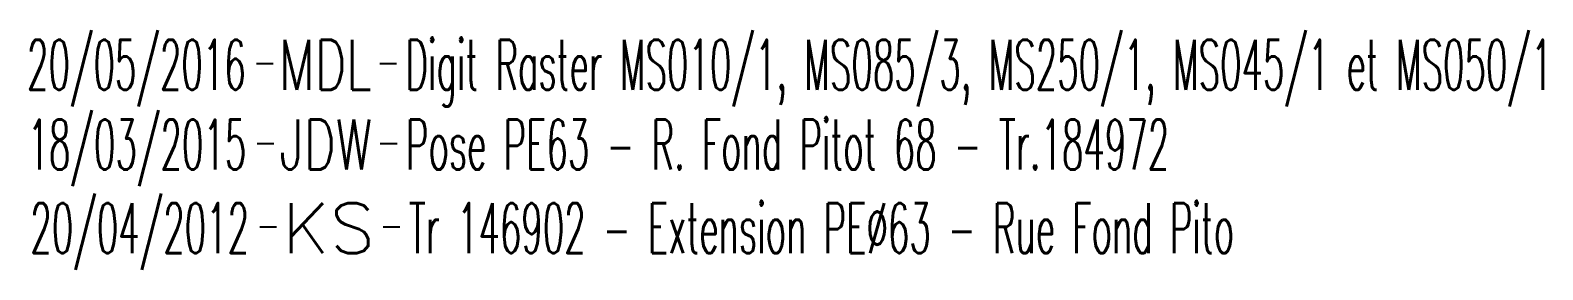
# Model space of a CAD drawing. Header units: millimetres. Extents: x 155997 to 157006, y 121209 to 122008.
# Drawn here: x 156925.51 to 156970.87, y 121977.61 to 121984.8 of the extents above; entities that cross this region are included whole.
import ezdxf
from ezdxf.enums import TextEntityAlignment as Align

# ---------------------------------------------------------------- set-up
doc = ezdxf.new("R2010")
doc.units = ezdxf.units.MM
doc.layers.get('0').update_dxf_attribs({"linetype": 'CONTINUOUS'})
doc.layers.add('L_910', color=7, linetype='CONTINUOUS')
doc.styles.get("Standard").update_dxf_attribs({"font": 'romans.shx', "width": 0.85})

# ---------------------------------------------------------------- blocks, each defined once
blk = doc.blocks.new('GIS_MODF')
at = {"color": 0, "linetype": 'Continuous', "flags": 128}
for points in [[(-2.176, -0.014), (-1.676, -0.014)], [(1.519, -0.014), (2.019, -0.014)]]:
    blk.add_lwpolyline(points, dxfattribs=at)
at = {"color": 0, "linetype": 'Continuous', "width": 0.5}
blk.add_attdef('DATE', text='', height=1.5, dxfattribs=at).set_placement((-2.502, -0.798), align=Align.RIGHT)
at = {"color": 0, "linetype": 'Continuous', "width": 1.771291}
blk.add_attdef('USER', text='', height=1.5, dxfattribs=at).set_placement((-1.507, -0.798), (1.276, -0.798), align=Align.FIT)
at = {"color": 0, "linetype": 'Continuous', "width": 0.5}
blk.add_attdef('DESC', (2.289, -0.798), '', height=1.5, dxfattribs=at)

msp = doc.modelspace()

# ---------------------------------------------------------------- block references
at = {"layer": 'L_910'}
ref = msp.add_blockref('GIS_MODF', (156934.475, 121983.812), dxfattribs=at)
ref.add_attrib('DATE', '20/05/2016', dxfattribs={"layer": '0', "color": 0, "linetype": 'Continuous', "height": 1.5, "width": 0.5}).set_placement((156931.973, 121983.014), align=Align.RIGHT)
ref.add_attrib('USER', 'MDL', dxfattribs={"layer": '0', "color": 0, "linetype": 'Continuous', "height": 1.5, "width": 0.638826}).set_placement((156932.968, 121983.014), (156935.751, 121983.014), align=Align.FIT)
ref.add_attrib('DESC', 'Digit Raster MS010/1, MS085/3, MS250/1, MS045/1 et MS050/1', (156936.764, 121983.014), dxfattribs={"layer": '0', "color": 0, "linetype": 'Continuous', "height": 1.5, "width": 0.5})
ref = msp.add_blockref('GIS_MODF', (156934.491, 121981.418), dxfattribs=at)
ref.add_attrib('DATE', '18/03/2015', dxfattribs={"layer": '0', "color": 0, "linetype": 'Continuous', "height": 1.5, "width": 0.5}).set_placement((156931.989, 121980.62), align=Align.RIGHT)
ref.add_attrib('USER', 'JDW', dxfattribs={"layer": '0', "color": 0, "linetype": 'Continuous', "height": 1.5, "width": 0.660482}).set_placement((156932.984, 121980.62), (156935.767, 121980.62), align=Align.FIT)
ref.add_attrib('DESC', 'Pose PE63 - R. Fond Pitot 68 - Tr.184972', (156936.78, 121980.62), dxfattribs={"layer": '0', "color": 0, "linetype": 'Continuous', "height": 1.5, "width": 0.5})
ref = msp.add_blockref('GIS_MODF', (156934.575, 121978.911), dxfattribs=at)
ref.add_attrib('DATE', '20/04/2012', dxfattribs={"layer": '0', "color": 0, "linetype": 'Continuous', "height": 1.5, "width": 0.5}).set_placement((156932.073, 121978.112), align=Align.RIGHT)
ref.add_attrib('USER', 'KS', dxfattribs={"layer": '0', "color": 0, "linetype": 'Continuous', "height": 1.5, "width": 1.025485}).set_placement((156933.068, 121978.112), (156935.851, 121978.112), align=Align.FIT)
ref.add_attrib('DESC', 'Tr 146902 - Extension PE%%c63 - Rue Fond Pito', (156936.864, 121978.112), dxfattribs={"layer": '0', "color": 0, "linetype": 'Continuous', "height": 1.5, "width": 0.5})

doc.saveas('drawing.dxf')
